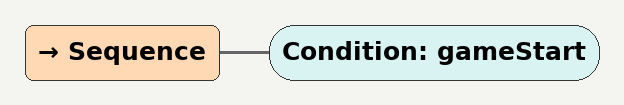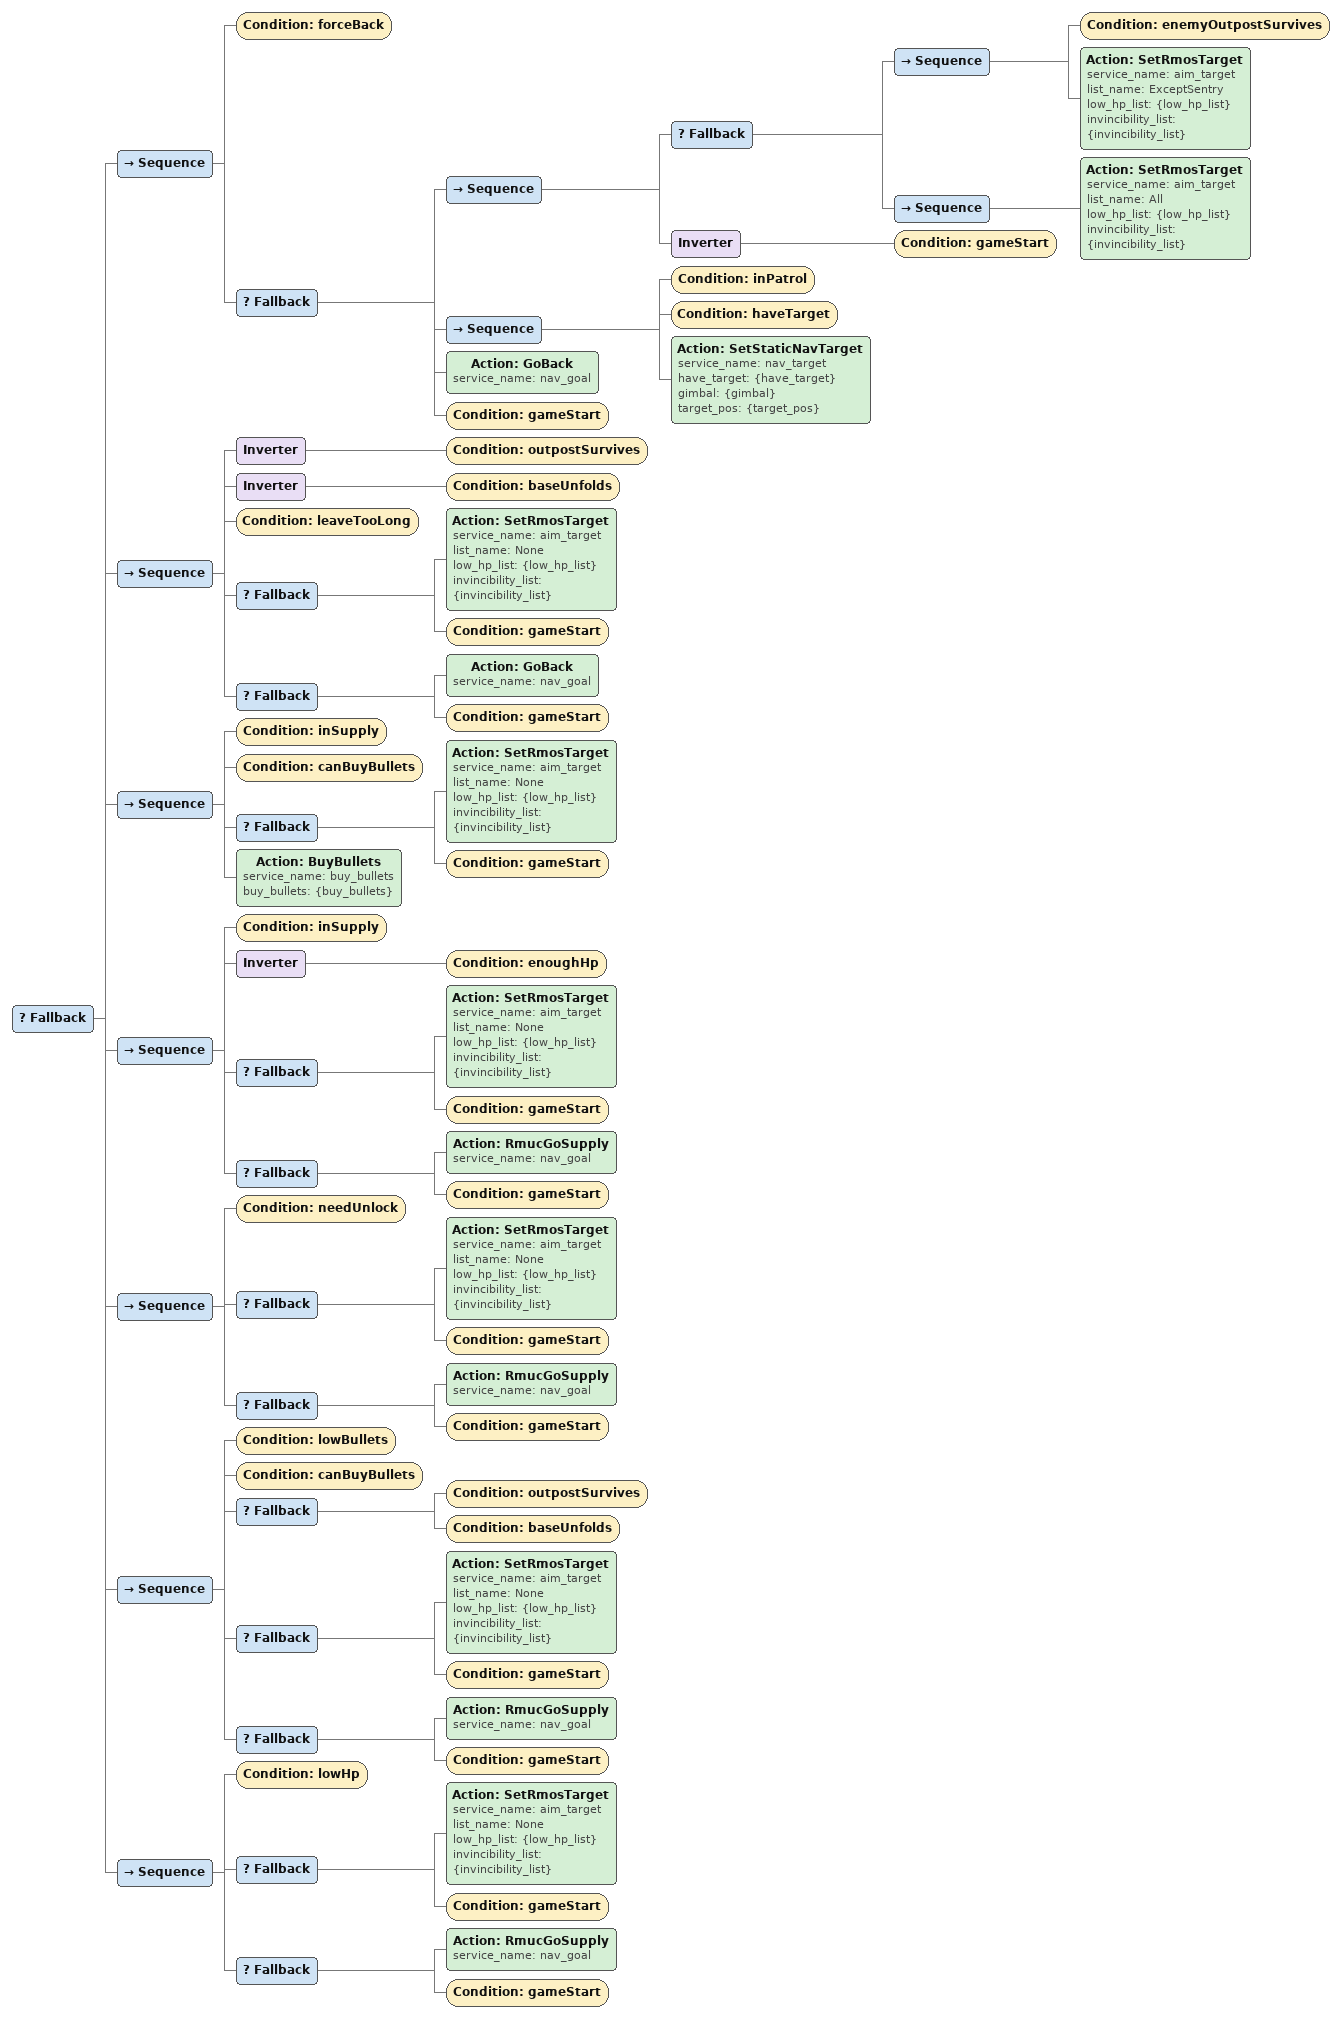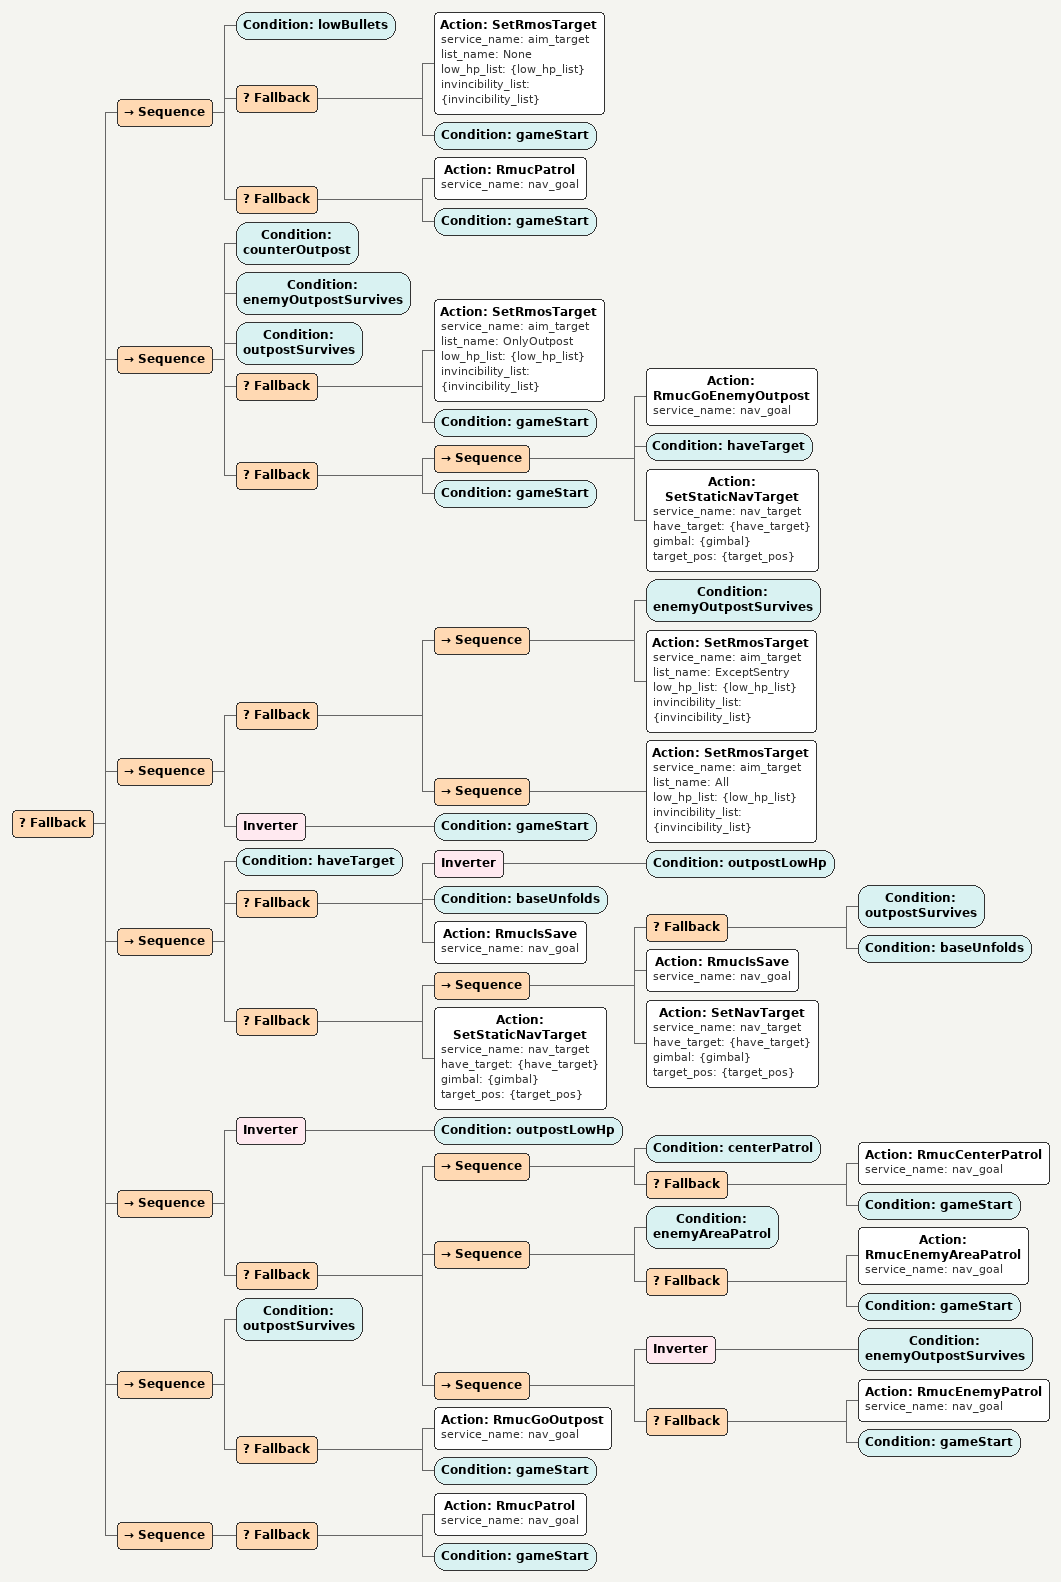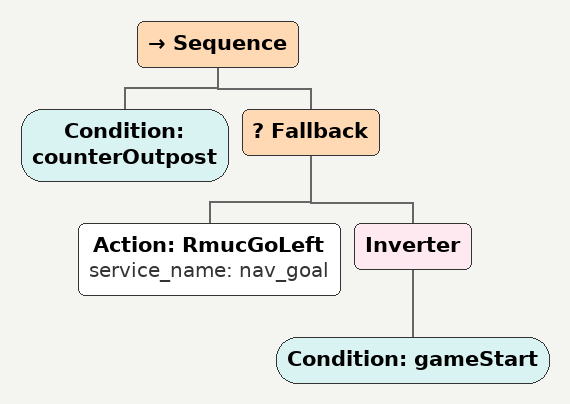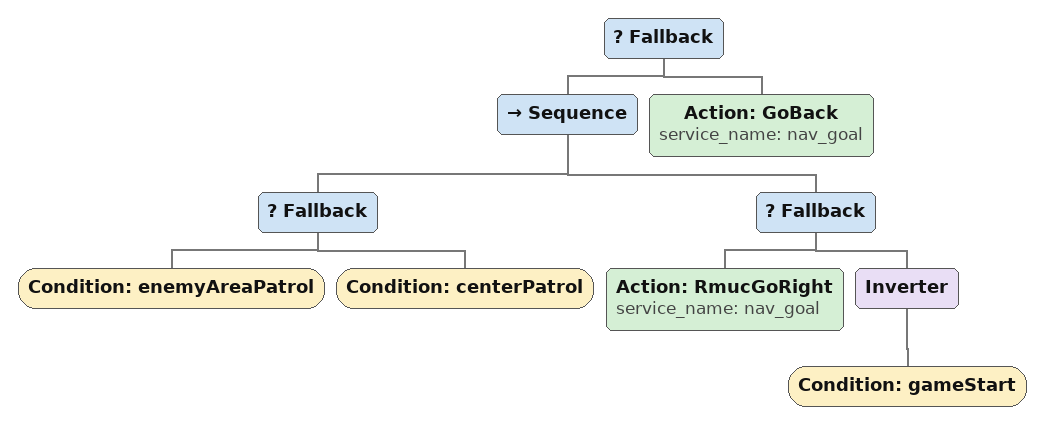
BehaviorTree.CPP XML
<Sequence>

  <Condition ID="gameStart"/>

</Sequence>

<Fallback>

  <!-- 一、云台手要求——强制待在巡逻区 -->
  <Sequence>
    <Condition ID="forceBack"/>
    <Fallback>
      <!-- 1-设置目标 -->
      <Sequence>
        <Fallback>
          <!-- 敌方前哨站存活——ExceptSentry -->
          <Sequence>
            <Condition ID="enemyOutpostSurvives"/>
            <Action ID="SetRmosTarget" service_name="aim_target" list_name="ExceptSentry" low_hp_list="{low_hp_list}" invincibility_list="{invincibility_list}"/>
          </Sequence>
          <!-- 所有 -->
          <Sequence>
            <Action ID="SetRmosTarget" service_name="aim_target" list_name="All" low_hp_list="{low_hp_list}" invincibility_list="{invincibility_list}"/>
          </Sequence>
        </Fallback>
        <Inverter>
          <Condition ID="gameStart"/> <!-- TODO : 强制错误 -->
        </Inverter>
      </Sequence>
      <!-- 2-在巡逻区 有目标 -->
      <Sequence>
        <Condition ID="inPatrol"/>
        <Condition ID="haveTarget"/>
        <Action ID="SetStaticNavTarget" service_name="nav_target" have_target="{have_target}" gimbal="{gimbal}" target_pos="{target_pos}"/>
      </Sequence>
      <!-- 3-不在巡逻区或者无目标 -->
      <Action ID="GoBack" service_name="nav_goal"/>
      <Condition ID="gameStart"/> <!-- TODO : 强制正确 -->
    </Fallback>
  </Sequence>

  <!-- 二、前哨站未存活且基地护甲未展开且离开时间大于一定值——必须回巡逻区 -->
  <Sequence>
    <Inverter>
      <Condition ID="outpostSurvives"/>
    </Inverter>
    <Inverter>
      <Condition ID="baseUnfolds"/>
    </Inverter>
    <Condition ID="leaveTooLong"/>
    <Fallback>
      <Action ID="SetRmosTarget" service_name="aim_target" list_name="None" low_hp_list="{low_hp_list}" invincibility_list="{invincibility_list}"/>
      <Condition ID="gameStart"/> <!-- TODO : 强制正确 -->
    </Fallback>
    <Fallback>
      <Action ID="GoBack" service_name="nav_goal"/>
      <Condition ID="gameStart"/> <!-- TODO : 强制正确 -->
    </Fallback>
  </Sequence>

  <!-- 三、如果在补给区并且可以补给弹丸——补给弹丸 -->
  <Sequence>
    <Condition ID="inSupply"/>
    <Condition ID="canBuyBullets"/>
    <Fallback>
      <Action ID="SetRmosTarget" service_name="aim_target" list_name="None" low_hp_list="{low_hp_list}" invincibility_list="{invincibility_list}"/>
      <Condition ID="gameStart"/> <!-- TODO : 强制正确 -->
    </Fallback>
    <Action ID="BuyBullets" service_name="buy_bullets" buy_bullets="{buy_bullets}"/>
  </Sequence>

  <!-- 四、如果在补给区且血量不充足——回补给区 -->
  <Sequence>
    <Condition ID="inSupply"/>
    <Inverter>
      <Condition ID="enoughHp"/>
    </Inverter>
    <Fallback>
      <Action ID="SetRmosTarget" service_name="aim_target" list_name="None" low_hp_list="{low_hp_list}" invincibility_list="{invincibility_list}"/>
      <Condition ID="gameStart"/> <!-- TODO : 强制正确 -->
    </Fallback>
    <Fallback>
      <Action ID="RmucGoSupply" service_name="nav_goal"/>
      <Condition ID="gameStart"/> <!-- TODO : 强制正确 -->
    </Fallback>
  </Sequence>

  <!-- 五、如果需要解锁发射机构——回补给区 -->
  <Sequence>
    <Condition ID="needUnlock"/>
    <Fallback>
      <Action ID="SetRmosTarget" service_name="aim_target" list_name="None" low_hp_list="{low_hp_list}" invincibility_list="{invincibility_list}"/>
      <Condition ID="gameStart"/> <!-- TODO : 强制正确 -->
    </Fallback>
    <Fallback>
      <Action ID="RmucGoSupply" service_name="nav_goal"/>
      <Condition ID="gameStart"/> <!-- TODO : 强制正确 -->
    </Fallback>
  </Sequence>

  <!-- 六、如果没弹丸且可以补给弹丸且（前哨站存活或基地装甲板展开）——回补给区 -->
  <Sequence>
    <Condition ID="lowBullets"/>
    <Condition ID="canBuyBullets"/>
    <Fallback>
      <Condition ID="outpostSurvives"/>
      <Condition ID="baseUnfolds"/>
    </Fallback>
    <Fallback>
      <Action ID="SetRmosTarget" service_name="aim_target" list_name="None" low_hp_list="{low_hp_list}" invincibility_list="{invincibility_list}"/>
      <Condition ID="gameStart"/> <!-- TODO : 强制正确 -->
    </Fallback>
    <Fallback>
      <Action ID="RmucGoSupply" service_name="nav_goal"/>
      <Condition ID="gameStart"/> <!-- TODO : 强制正确 -->
    </Fallback>
  </Sequence>

  <!-- 七、如果血少——回补给区 -->
  <Sequence>
    <Condition ID="lowHp"/>
    <Fallback>
      <Action ID="SetRmosTarget" service_name="aim_target" list_name="None" low_hp_list="{low_hp_list}" invincibility_list="{invincibility_list}"/>
      <Condition ID="gameStart"/> <!-- TODO : 强制正确 -->
    </Fallback>
    <Fallback>
      <Action ID="RmucGoSupply" service_name="nav_goal"/>
      <Condition ID="gameStart"/> <!-- TODO : 强制正确 -->
    </Fallback>
  </Sequence>

</Fallback>

<Fallback>

  <!-- 八、如果没弹丸——乱跑 -->
  <Sequence>
    <Condition ID="lowBullets"/>
    <Fallback>
      <Action ID="SetRmosTarget" service_name="aim_target" list_name="None" low_hp_list="{low_hp_list}" invincibility_list="{invincibility_list}"/>
      <Condition ID="gameStart"/> <!-- TODO : 强制正确 -->
    </Fallback>
    <Fallback>
      <Action ID="RmucPatrol" service_name="nav_goal"/>
      <Condition ID="gameStart"/> <!-- TODO : 强制正确 -->
    </Fallback>
  </Sequence>

  <!-- 九、如果需要反前哨站且敌方前哨站存活且我方前哨站存活——到台阶上 如果到台阶了且有目标——打 -->
  <Sequence>
    <Condition ID="counterOutpost"/>
    <Condition ID="enemyOutpostSurvives"/>
    <Condition ID="outpostSurvives"/>
    <Fallback>
      <Action ID="SetRmosTarget" service_name="aim_target" list_name="OnlyOutpost" low_hp_list="{low_hp_list}" invincibility_list="{invincibility_list}"/>
      <Condition ID="gameStart"/> <!-- TODO : 强制正确 -->
    </Fallback>
    <Fallback>
      <Sequence>
        <Action ID="RmucGoEnemyOutpost" service_name="nav_goal"/>
        <Condition ID="haveTarget"/>
        <Action ID="SetStaticNavTarget" service_name="nav_target" have_target="{have_target}" gimbal="{gimbal}" target_pos="{target_pos}"/>
      </Sequence>
      <Condition ID="gameStart"/> <!-- TODO : 强制正确 -->
    </Fallback>
  </Sequence>

  <Sequence>
    <Fallback>
      <!-- 敌方前哨站存活——ExceptSentry -->
      <Sequence>
        <Condition ID="enemyOutpostSurvives"/>
        <Action ID="SetRmosTarget" service_name="aim_target" list_name="ExceptSentry" low_hp_list="{low_hp_list}" invincibility_list="{invincibility_list}"/>
      </Sequence>
      <!-- 所有 -->
      <Sequence>
        <Action ID="SetRmosTarget" service_name="aim_target" list_name="All" low_hp_list="{low_hp_list}" invincibility_list="{invincibility_list}"/>
      </Sequence>
    </Fallback>
    <Inverter>
      <Condition ID="gameStart"/> <!-- TODO : 强制错误 -->
    </Inverter>
  </Sequence>

  <!-- 十、如果有目标且（前哨站血量不低或基地展开或安全)-->
  <Sequence>
    <Condition ID="haveTarget"/>
    <Fallback>
      <Inverter>
        <Condition ID="outpostLowHp"/>
      </Inverter>
      <Condition ID="baseUnfolds"/>
      <Action ID="RmucIsSave" service_name="nav_goal"/>
    </Fallback>
    <Fallback>
      <!-- 1-(前哨站存活或基地展开)且在安全区域且可以跟随——动态跟随 -->
      <Sequence>
        <Fallback>
          <Condition ID="outpostSurvives"/>
          <Condition ID="baseUnfolds"/>
        </Fallback>
        <Action ID="RmucIsSave" service_name="nav_goal"/>
        <Action ID="SetNavTarget" service_name="nav_target" have_target="{have_target}" gimbal="{gimbal}" target_pos="{target_pos}"/>
      </Sequence>
      <!-- 2-否则静态 -->
      <Action ID="SetStaticNavTarget" service_name="nav_target" have_target="{have_target}" gimbal="{gimbal}" target_pos="{target_pos}"/>
    </Fallback>
  </Sequence>

  <!-- 十一、如果前哨站血量不低 -->
  <Sequence>
    <Inverter>
      <Condition ID="outpostLowHp"/>
    </Inverter>

    <Fallback>
      <!-- 1-模式二——中心点巡逻 -->
      <Sequence>
        <Condition ID="centerPatrol"/>
        <Fallback>
          <Action ID="RmucCenterPatrol" service_name="nav_goal"/>
          <Condition ID="gameStart"/> <!-- TODO : 强制正确 -->
        </Fallback>
      </Sequence>

      <!-- 2-模式一——对面小资源岛巡逻 -->
      <Sequence>
        <Condition ID="enemyAreaPatrol"/>
        <Fallback>
          <Action ID="RmucEnemyAreaPatrol" service_name="nav_goal"/>
          <Condition ID="gameStart"/> <!-- TODO : 强制正确 -->
        </Fallback>
      </Sequence>

      <!-- 3-敌方前哨站掉——对面巡逻区巡逻 -->
      <Sequence>
        <Inverter>
          <Condition ID="enemyOutpostSurvives"/>
        </Inverter>
        <Fallback>
          <Action ID="RmucEnemyPatrol" service_name="nav_goal"/>
          <Condition ID="gameStart"/> <!-- TODO : 强制正确 -->
        </Fallback>
      </Sequence>
    </Fallback>

  </Sequence>

  <!-- 十二、前哨站幸存——去前哨站附近 -->
  <Sequence>
    <Condition ID="outpostSurvives"/>
    <Fallback>
      <Action ID="RmucGoOutpost" service_name="nav_goal"/>
      <Condition ID="gameStart"/> <!-- TODO : 强制正确 -->
    </Fallback>
  </Sequence>

  <!-- 十三、巡逻 -->
  <Sequence>
    <Fallback>
      <Action ID="RmucPatrol" service_name="nav_goal"/>
      <Condition ID="gameStart"/> <!-- TODO : 强制正确 -->
    </Fallback>
  </Sequence>

</Fallback>

<Sequence>
  <Condition ID="counterOutpost"/>
  <Fallback>
    <Action ID="RmucGoLeft" service_name="nav_goal"/>
    <Inverter>
      <Condition ID="gameStart"/> <!-- TODO : 强制正确 -->
    </Inverter>
  </Fallback>
</Sequence>

<Fallback>
  <Sequence>
    <Fallback>
      <Condition ID="enemyAreaPatrol"/>
      <Condition ID="centerPatrol"/>
    </Fallback>
    <Fallback>
      <Action ID="RmucGoRight" service_name="nav_goal"/>
      <Inverter>
        <Condition ID="gameStart"/> <!-- TODO : 强制正确 -->
      </Inverter>
    </Fallback>
  </Sequence>

  <Action ID="GoBack" service_name="nav_goal"/>
</Fallback>
